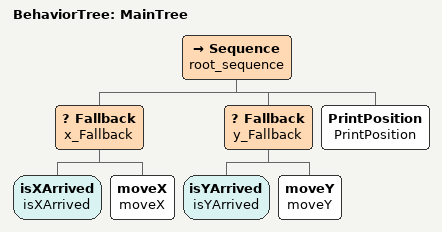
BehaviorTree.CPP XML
<root BTCPP_format="4" >
        <BehaviorTree ID="MainTree">
            <Sequence name="root_sequence">
                <Fallback name="x_Fallback">
                    <isXArrived name="isXArrived"/>
                    <moveX      name="moveX"/>
                </Fallback>
                <Fallback name="y_Fallback">
                    <isYArrived name="isYArrived"/>
                    <moveY      name="moveY"/>
                </Fallback>
                <PrintPosition name="PrintPosition"/>
            </Sequence>
        </BehaviorTree>
</root>
